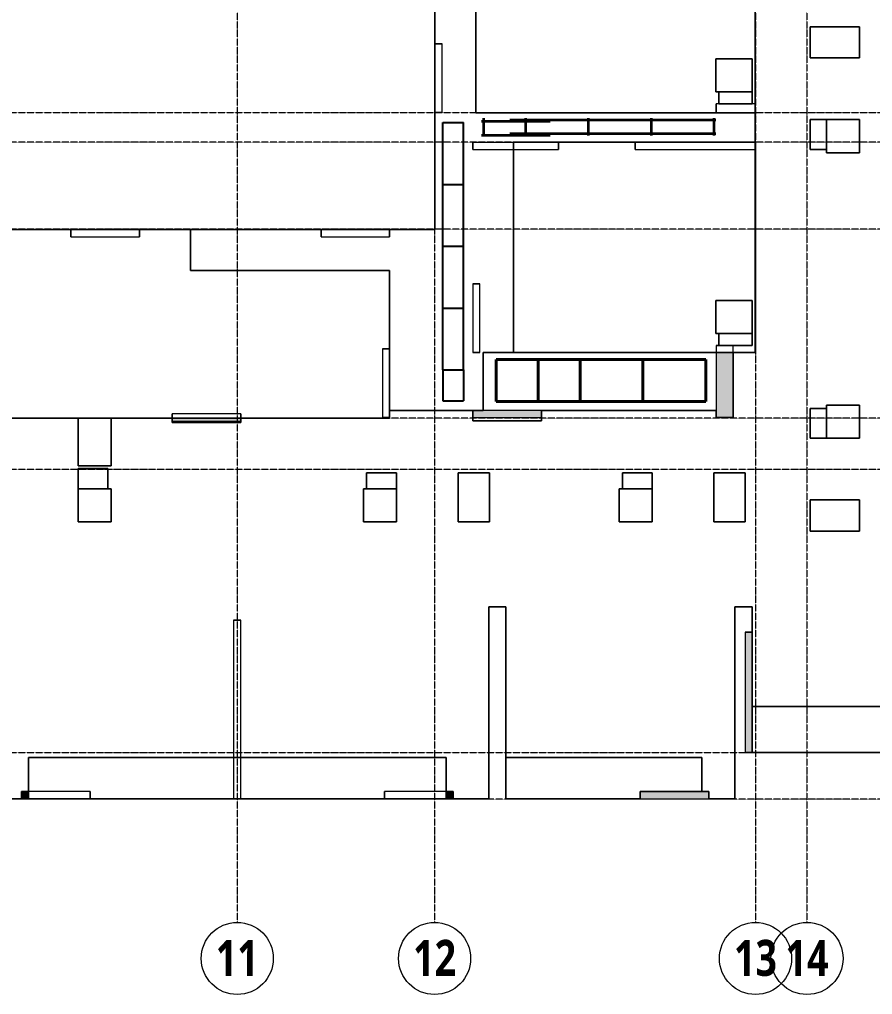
# Model space of a CAD drawing. Header units: millimetres. Extents: x -41779 to 122129, y -6962 to 59838.
# Drawn here: x 25838 to 50692, y -4008 to 24386 of the extents above; entities that cross this region are included whole.
import ezdxf

# ---------------------------------------------------------------- set-up
doc = ezdxf.new("R2010")
doc.units = ezdxf.units.MM
doc.linetypes.add('Grid Line', pattern=[10, 8, -1, 0, -1])
for name, color, linetype, lineweight in [('A-DETL', 90, 'Continuous', 5), ('A-FLOR', 192, 'Continuous', 5), ('A-WALL', 113, 'Continuous', 15), ('A-WALL-PATT', 111, 'Continuous', 15), ('S-GRID', 1, 'Continuous', 5), ('S-GRID-IDEN', 1, 'Continuous', 9)]:
    doc.layers.add(name, color=color, linetype=linetype, lineweight=lineweight)
doc.styles.add('Roboto_B', font='Roboto-Bold.ttf', dxfattribs={"width": 0.8, "height": 1050})

# ---------------------------------------------------------------- blocks, each defined once
blk = doc.blocks.new('BMS-SUPPER STRUCTURE_180317_rvt-1-Level 3')
at = {"layer": 'A-WALL-PATT', "transparency": 33554534}
for points in [[(46133, 12791), (46633, 12791), (46633, 14691), (46133, 14691), (46133, 12925)], [(30818, 12691), (32288, 12691), (32288, 12781), (30288, 12781), (30288, 12691), (30329, 12691)], [(39043, 12791), (41043, 12791), (41043, 13001), (39043, 13001)], [(47088, 3041), (47188, 3041), (47188, 6541), (46978, 6541), (46978, 3041)], [(26098, 1691), (26098, 1901), (25893, 1901), (25893, 1691)], [(38473, 1691), (38473, 1901), (38268, 1901), (38268, 1691)], [(45718, 1691), (45923, 1691), (45923, 1901), (43923, 1901), (43923, 1691)]]:
    blk.add_hatch(color=9, dxfattribs=at).paths.add_polyline_path(points, flags=0)
at = {"layer": 'A-FLOR', "color": 253}
for p, q in [((37943, 23676), (37943, 27611)), ((39133, 21666), (39133, 27611)), ((48878, 24176), (48878, 23266)), ((50308, 24176), (48878, 24176)), ((50308, 23266), (50308, 24176)), ((37943, 23676), (37943, 21676)), ((46123, 23241), (46123, 22281)), ((47188, 23241), (46123, 23241)), ((47188, 22281), (47188, 23241)), ((48878, 23266), (50308, 23266)), ((46123, 22281), (46218, 22281)), ((46218, 22281), (46218, 21926)), ((47188, 22281), (46218, 22281)), ((47188, 21926), (47188, 22281)), ((47188, 21926), (46218, 21926)), ((47273, 21926), (47273, 21676)), ((47273, 21676), (47273, 21926)), ((37943, 18271), (37943, 21676)), ((47273, 21666), (39133, 21666)), ((47273, 20816), (47273, 21666)), ((48878, 21471), (48878, 20601)), ((49348, 21471), (48878, 21471)), ((49348, 20601), (49348, 21471)), ((50308, 21471), (49348, 21471)), ((50308, 20506), (50308, 21471)), ((40233, 20806), (40233, 20816)), ((40233, 20816), (47273, 20816)), ((40233, 20806), (40233, 20596)), ((47273, 20806), (47273, 20596)), ((40233, 14691), (40233, 20596)), ((48878, 20601), (49348, 20601)), ((49348, 20601), (49348, 20506)), ((49348, 20506), (50308, 20506)), ((25283, 18271), (27333, 18271)), ((29333, 18271), (27333, 18271)), ((29333, 18271), (30818, 18271)), ((30818, 18271), (34623, 18271)), ((30818, 18271), (30818, 17081)), ((36623, 18271), (34623, 18271)), ((36623, 18271), (37943, 18271)), ((30818, 17081), (36623, 17081)), ((36623, 17081), (36623, 14791)), ((47188, 16206), (46123, 16206)), ((46123, 16206), (46123, 15246)), ((47188, 15246), (47188, 16206)), ((46123, 15246), (46218, 15246)), ((46218, 15246), (46218, 14891)), ((47188, 15246), (46218, 15246)), ((47188, 14891), (47188, 15246)), ((36623, 12791), (36623, 14791)), ((46633, 14891), (46218, 14891)), ((46633, 14891), (47188, 14891)), ((40233, 14691), (39343, 14691)), ((39343, 14691), (39343, 13001)), ((46133, 14691), (40233, 14691)), ((46133, 14691), (46633, 14691)), ((46633, 14691), (46633, 12791)), ((49348, 13156), (49348, 13061)), ((50308, 13156), (49348, 13156)), ((50308, 12191), (50308, 13156)), ((27543, 12781), (27543, 11386)), ((28508, 12781), (27543, 12781)), ((28508, 11386), (28508, 12781)), ((30288, 12691), (30288, 12781)), ((30288, 12781), (32288, 12781)), ((32288, 12781), (32288, 12691)), ((36623, 13001), (36623, 12791)), ((36623, 13001), (39043, 13001)), ((39043, 12791), (39043, 13001)), ((39043, 13001), (39343, 13001)), ((39043, 12791), (39043, 12701)), ((41043, 13001), (46133, 13001)), ((41043, 13001), (41043, 12791)), ((41043, 12701), (41043, 12791)), ((46133, 12791), (46133, 13001)), ((46633, 12791), (46133, 12791)), ((49348, 13061), (48878, 13061)), ((48878, 13061), (48878, 12191)), ((49348, 12191), (49348, 13061)), ((30288, 12691), (30288, 12646)), ((30288, 12646), (32288, 12646)), ((32288, 12646), (32288, 12691)), ((39043, 12701), (41043, 12701)), ((48878, 12191), (49348, 12191)), ((49348, 12191), (50308, 12191)), ((27543, 11386), (28508, 11386)), ((27543, 11306), (27543, 10716)), ((28413, 11306), (27543, 11306)), ((28413, 10716), (28413, 11306)), ((36823, 11186), (35953, 11186)), ((35953, 11186), (35953, 10716)), ((36823, 10716), (36823, 11186)), ((38618, 11186), (38618, 9756)), ((39533, 11186), (38618, 11186)), ((39533, 9756), (39533, 11186)), ((44273, 11186), (43403, 11186)), ((43403, 11186), (43403, 10716)), ((44273, 10716), (44273, 11186)), ((46068, 11186), (46068, 9756)), ((46983, 11186), (46068, 11186)), ((46983, 9756), (46983, 11186)), ((27543, 10716), (28413, 10716)), ((27543, 10716), (27543, 9756)), ((28508, 10716), (28413, 10716)), ((28508, 9756), (28508, 10716)), ((35953, 10716), (35858, 10716)), ((35858, 10716), (35858, 9756)), ((35953, 10716), (36823, 10716)), ((36823, 9756), (36823, 10716)), ((43403, 10716), (43308, 10716)), ((43308, 10716), (43308, 9756)), ((43403, 10716), (44273, 10716)), ((44273, 9756), (44273, 10716)), ((48878, 10396), (48878, 9481)), ((50308, 10396), (48878, 10396)), ((50308, 9481), (50308, 10396)), ((27543, 9756), (28508, 9756)), ((35858, 9756), (36823, 9756)), ((38618, 9756), (39533, 9756)), ((43308, 9756), (44273, 9756)), ((46068, 9756), (46983, 9756)), ((48878, 9481), (50308, 9481)), ((40008, 7281), (39508, 7281)), ((39508, 7281), (39508, 1901)), ((40008, 2896), (40008, 7281)), ((47183, 7281), (46683, 7281)), ((46683, 7281), (46683, 1901)), ((47184, 6541), (47183, 7281)), ((47184, 6541), (47188, 6541)), ((47188, 6541), (47188, 4381)), ((47188, 4381), (47188, 3041)), ((52098, 4381), (47188, 4381)), ((26098, 2896), (26098, 1901)), ((32078, 2896), (26098, 2896)), ((32078, 2896), (32288, 2896)), ((38268, 2896), (32288, 2896)), ((38268, 1901), (38268, 2896)), ((40008, 1691), (40008, 2896)), ((45718, 2896), (40008, 2896)), ((45718, 1901), (45718, 2896)), ((51893, 3041), (47188, 3041)), ((25893, 1691), (25893, 1901)), ((25893, 1901), (26098, 1901)), ((26098, 1901), (26098, 1691)), ((38268, 1901), (38473, 1901)), ((38268, 1691), (38268, 1901)), ((38473, 1901), (38473, 1691)), ((39508, 1901), (39508, 1691)), ((43923, 1691), (43923, 1901)), ((43923, 1901), (45718, 1901)), ((45718, 1901), (45923, 1901)), ((45923, 1901), (45923, 1691)), ((46683, 1901), (46683, 1691)), ((25893, 1691), (23573, 1691)), ((26098, 1691), (27893, 1691)), ((32078, 1691), (27893, 1691)), ((32078, 1691), (32288, 1691)), ((36473, 1691), (32288, 1691)), ((36473, 1691), (38268, 1691)), ((39508, 1691), (38473, 1691)), ((43923, 1691), (40008, 1691)), ((46683, 1691), (45923, 1691))]:
    blk.add_line(p, q, dxfattribs=at)
at = {"layer": 'A-FLOR', "color": 8}
for p, q in [((37943, 27611), (37943, 23676)), ((39133, 27611), (39133, 21666)), ((47273, 27611), (47273, 21926)), ((47273, 21926), (47273, 27611)), ((48878, 23266), (48878, 24176)), ((48878, 24176), (50308, 24176)), ((50308, 24176), (50308, 23266)), ((46123, 22281), (46123, 23241)), ((46123, 23241), (47188, 23241)), ((47188, 23241), (47188, 21926)), ((50308, 23266), (48878, 23266)), ((46218, 22281), (46123, 22281)), ((46218, 21926), (46218, 22281)), ((46218, 22281), (47188, 22281)), ((37943, 21676), (37943, 18271)), ((39133, 21666), (47273, 21666)), ((47273, 21676), (47273, 20806)), ((47273, 21666), (47273, 21676)), ((48878, 20601), (48878, 21471)), ((48878, 21471), (50308, 21471)), ((49348, 21471), (49348, 20601)), ((50308, 21471), (50308, 20506)), ((47283, 20816), (40233, 20816)), ((40233, 20816), (40233, 20806)), ((47283, 14691), (47283, 20816)), ((40233, 20596), (40233, 14691)), ((47273, 20596), (47273, 14691)), ((49348, 20601), (48878, 20601)), ((49348, 20506), (49348, 20601)), ((50308, 20506), (49348, 20506)), ((27333, 18271), (25283, 18271)), ((30818, 18271), (29333, 18271)), ((34623, 18271), (30818, 18271)), ((30818, 17081), (30818, 18271)), ((37943, 18271), (36623, 18271)), ((36623, 17081), (30818, 17081)), ((36623, 14791), (36623, 17081)), ((46123, 15246), (46123, 16206)), ((46123, 16206), (47188, 16206)), ((47188, 16206), (47188, 14891)), ((46218, 15246), (46123, 15246)), ((46218, 14891), (46218, 15246)), ((46218, 15246), (47188, 15246)), ((47188, 14891), (46633, 14891)), ((39343, 13001), (39343, 14691)), ((39343, 14691), (40233, 14691)), ((40233, 14691), (46133, 14691)), ((47273, 14691), (46633, 14691)), ((46633, 14691), (47283, 14691)), ((49348, 13156), (50308, 13156)), ((49348, 13061), (49348, 13156)), ((50308, 13156), (50308, 12191)), ((24838, 12781), (30288, 12781)), ((27543, 12781), (25748, 12781)), ((27543, 11386), (27543, 12781)), ((30288, 12781), (28508, 12781)), ((28508, 12781), (28508, 11386)), ((36623, 12781), (32288, 12781)), ((32288, 12781), (36623, 12781)), ((39043, 13001), (36623, 13001)), ((36623, 12791), (36623, 12781)), ((36623, 12781), (36623, 12791)), ((39043, 12701), (39043, 12791)), ((46133, 13001), (41043, 13001)), ((41043, 12791), (41043, 12701)), ((48878, 12191), (48878, 13061)), ((48878, 13061), (49348, 13061)), ((49348, 13061), (49348, 12191)), ((30288, 12646), (30288, 12691)), ((32288, 12646), (30288, 12646)), ((32288, 12691), (32288, 12646)), ((41043, 12701), (39043, 12701)), ((50308, 12191), (48878, 12191)), ((28508, 11386), (27543, 11386)), ((27543, 9756), (27543, 11306)), ((27543, 11306), (28413, 11306)), ((28413, 11306), (28413, 10716)), ((35953, 10716), (35953, 11186)), ((35953, 11186), (36823, 11186)), ((36823, 11186), (36823, 9756)), ((38618, 11186), (39533, 11186)), ((38618, 9756), (38618, 11186)), ((39533, 11186), (39533, 9756)), ((43403, 10716), (43403, 11186)), ((43403, 11186), (44273, 11186)), ((44273, 11186), (44273, 9756)), ((46068, 9756), (46068, 11186)), ((46068, 11186), (46983, 11186)), ((46983, 11186), (46983, 9756)), ((28413, 10716), (27543, 10716)), ((28413, 10716), (28508, 10716)), ((28508, 10716), (28508, 9756)), ((35858, 9756), (35858, 10716)), ((35858, 10716), (35953, 10716)), ((36823, 10716), (35953, 10716)), ((43308, 9756), (43308, 10716)), ((43308, 10716), (43403, 10716)), ((44273, 10716), (43403, 10716)), ((48878, 9481), (48878, 10396)), ((48878, 10396), (50308, 10396)), ((50308, 10396), (50308, 9481)), ((28508, 9756), (27543, 9756)), ((36823, 9756), (35858, 9756)), ((39533, 9756), (38618, 9756)), ((44273, 9756), (43308, 9756)), ((46983, 9756), (46068, 9756)), ((50308, 9481), (48878, 9481)), ((39508, 1691), (39508, 7281)), ((39508, 7281), (40008, 7281)), ((40008, 7281), (40008, 2896)), ((46683, 1691), (46683, 7281)), ((46683, 7281), (47183, 7281)), ((47183, 7281), (47184, 6541)), ((47188, 4381), (52098, 4381)), ((26098, 1901), (26098, 2896)), ((26098, 2896), (32078, 2896)), ((32288, 2896), (38268, 2896)), ((38268, 2896), (38268, 1901)), ((40008, 2896), (45718, 2896)), ((40008, 2896), (40008, 1691)), ((45718, 2896), (45718, 1901)), ((47188, 3041), (51893, 3041)), ((23573, 1691), (25893, 1691)), ((27893, 1691), (32078, 1691)), ((32288, 1691), (36473, 1691)), ((38473, 1691), (39508, 1691)), ((40008, 1691), (43923, 1691)), ((45923, 1691), (46683, 1691))]:
    blk.add_line(p, q, dxfattribs=at)
at = {"layer": 'A-FLOR', "color": 254}
for p, q in [((39133, 27611), (39133, 21666)), ((39133, 21666), (39133, 27611)), ((47273, 21926), (47273, 27611)), ((47273, 27611), (47273, 21926)), ((48878, 24176), (48878, 23266)), ((50308, 24176), (48878, 24176)), ((48878, 24176), (50308, 24176)), ((48878, 23266), (48878, 24176)), ((50308, 23266), (50308, 24176)), ((50308, 24176), (50308, 23266)), ((37943, 21676), (37943, 23676)), ((47188, 23241), (46123, 23241)), ((46123, 23241), (46123, 22281)), ((46123, 23241), (47188, 23241)), ((46123, 22281), (46123, 23241)), ((47188, 22281), (47188, 23241)), ((47188, 23241), (47188, 22281)), ((48878, 23266), (50308, 23266)), ((50308, 23266), (48878, 23266)), ((46123, 22281), (46218, 22281)), ((46218, 22281), (46123, 22281)), ((46218, 21926), (47188, 21926)), ((47273, 21676), (47273, 21926)), ((47273, 21926), (47273, 21676)), ((39133, 21666), (47273, 21666)), ((47273, 21666), (39133, 21666)), ((47273, 20806), (47273, 21676)), ((47273, 21676), (47273, 21666)), ((47273, 21666), (47273, 20816)), ((50308, 21471), (49348, 21471)), ((49348, 21471), (50308, 21471)), ((50308, 20506), (50308, 21471)), ((50308, 21471), (50308, 20506)), ((47273, 20816), (40233, 20816)), ((40233, 20816), (40233, 20806)), ((40233, 20806), (40233, 20816)), ((40233, 20816), (47283, 20816)), ((40233, 20806), (40233, 20596)), ((40233, 20596), (40233, 20806)), ((40233, 20596), (40233, 20806)), ((47273, 20596), (47273, 20806)), ((47283, 20816), (47283, 14691)), ((40233, 20596), (40233, 14691)), ((40233, 14691), (40233, 20596)), ((47273, 14693), (47273, 20596)), ((49348, 20601), (49348, 20506)), ((49348, 20506), (49348, 20601)), ((49348, 20506), (50308, 20506)), ((50308, 20506), (49348, 20506)), ((27333, 18271), (29333, 18271)), ((30818, 17081), (30818, 18271)), ((30818, 18271), (30818, 17081)), ((34623, 18271), (36623, 18271)), ((36623, 17081), (30818, 17081)), ((30818, 17081), (36623, 17081)), ((36623, 14791), (36623, 17081)), ((36623, 17081), (36623, 14791)), ((47188, 16206), (46123, 16206)), ((46123, 16206), (46123, 15246)), ((46123, 15246), (46123, 16206)), ((46123, 16206), (47188, 16206)), ((47188, 15246), (47188, 16206)), ((47188, 16206), (47188, 15246)), ((46123, 15246), (46218, 15246)), ((46218, 15246), (46123, 15246)), ((36623, 13001), (36623, 14791)), ((36623, 14791), (36623, 13001)), ((36623, 14791), (36623, 13001)), ((46218, 14891), (46633, 14891)), ((46633, 14691), (46133, 14691)), ((46633, 12791), (46633, 14691)), ((46633, 14691), (47273, 14691)), ((47283, 14691), (46633, 14691)), ((50308, 13156), (49348, 13156)), ((49348, 13156), (49348, 13061)), ((49348, 13156), (50308, 13156)), ((49348, 13061), (49348, 13156)), ((50308, 12191), (50308, 13156)), ((50308, 13156), (50308, 12191)), ((30288, 12781), (24838, 12781)), ((25748, 12781), (27543, 12781)), ((27543, 12781), (27543, 11386)), ((27543, 12781), (28508, 12781)), ((27543, 11386), (27543, 12781)), ((28508, 11386), (28508, 12781)), ((28508, 12781), (30288, 12781)), ((28508, 12781), (28508, 11386)), ((30288, 12781), (30288, 12691)), ((32288, 12781), (30288, 12781)), ((32288, 12691), (32288, 12781)), ((32288, 12781), (36623, 12781)), ((36623, 12781), (32288, 12781)), ((36623, 12791), (36623, 13001)), ((36623, 13001), (39043, 13001)), ((39043, 13001), (36623, 13001)), ((36623, 13001), (36623, 12791)), ((36623, 12781), (36623, 12791)), ((36623, 12791), (36623, 12781)), ((39043, 13001), (39043, 12791)), ((39343, 13001), (39043, 13001)), ((41043, 12801), (41043, 13001)), ((41043, 12791), (41043, 12801)), ((46133, 13001), (46133, 12801)), ((46133, 12801), (46133, 12791)), ((46133, 12791), (46633, 12791)), ((49348, 12191), (50308, 12191)), ((50308, 12191), (49348, 12191)), ((27543, 11386), (28508, 11386)), ((28508, 11386), (27543, 11386)), ((39533, 11186), (38618, 11186)), ((38618, 11186), (38618, 9756)), ((38618, 11186), (39533, 11186)), ((38618, 9756), (38618, 11186)), ((39533, 9756), (39533, 11186)), ((39533, 11186), (39533, 9756)), ((46068, 11186), (46068, 9756)), ((46983, 11186), (46068, 11186)), ((46068, 11186), (46983, 11186)), ((46068, 9756), (46068, 11186)), ((46983, 9756), (46983, 11186)), ((46983, 11186), (46983, 9756)), ((27543, 10716), (27543, 9756)), ((27543, 9756), (27543, 10716)), ((28508, 10716), (28413, 10716)), ((28413, 10716), (28508, 10716)), ((28508, 9756), (28508, 10716)), ((28508, 10716), (28508, 9756)), ((35858, 10716), (35858, 9756)), ((35953, 10716), (35858, 10716)), ((35858, 9756), (35858, 10716)), ((35858, 10716), (35953, 10716)), ((36823, 9756), (36823, 10716)), ((36823, 10716), (36823, 9756)), ((43308, 10716), (43308, 9756)), ((43403, 10716), (43308, 10716)), ((43308, 9756), (43308, 10716)), ((43308, 10716), (43403, 10716)), ((44273, 9756), (44273, 10716)), ((44273, 10716), (44273, 9756)), ((48878, 10396), (48878, 9481)), ((50308, 10396), (48878, 10396)), ((48878, 10396), (50308, 10396)), ((48878, 9481), (48878, 10396)), ((50308, 9481), (50308, 10396)), ((50308, 10396), (50308, 9481)), ((27543, 9756), (28508, 9756)), ((28508, 9756), (27543, 9756)), ((35858, 9756), (36823, 9756)), ((36823, 9756), (35858, 9756)), ((38618, 9756), (39533, 9756)), ((39533, 9756), (38618, 9756)), ((43308, 9756), (44273, 9756)), ((44273, 9756), (43308, 9756)), ((46068, 9756), (46983, 9756)), ((46983, 9756), (46068, 9756)), ((48878, 9481), (50308, 9481)), ((50308, 9481), (48878, 9481)), ((47188, 6541), (47184, 6541)), ((47188, 4381), (47188, 6541)), ((52098, 4381), (47188, 4381)), ((47188, 4381), (52098, 4381)), ((47188, 3041), (47188, 4381)), ((32078, 2896), (26098, 2896)), ((26098, 2896), (26098, 1901)), ((26098, 2896), (32078, 2896)), ((26098, 1901), (26098, 2896)), ((32288, 2896), (32078, 2896)), ((32078, 2896), (32288, 2896)), ((32288, 2896), (32078, 2896)), ((38268, 2896), (32288, 2896)), ((32288, 2896), (38268, 2896)), ((38268, 1901), (38268, 2896)), ((38268, 2896), (38268, 1901)), ((45718, 2896), (40008, 2896)), ((40008, 2896), (45718, 2896)), ((45718, 1901), (45718, 2896)), ((45718, 2896), (45718, 1901)), ((26098, 1901), (25893, 1901)), ((25893, 1901), (25893, 1691)), ((26098, 1691), (26098, 1901)), ((38473, 1901), (38268, 1901)), ((38268, 1901), (38268, 1691)), ((38473, 1691), (38473, 1901)), ((45718, 1901), (43923, 1901)), ((43923, 1901), (43923, 1691)), ((45923, 1901), (45718, 1901)), ((45923, 1691), (45923, 1901)), ((27893, 1691), (26098, 1691)), ((32288, 1691), (32078, 1691)), ((38268, 1691), (36473, 1691))]:
    blk.add_line(p, q, dxfattribs=at)
at = {"layer": 'A-WALL', "color": 55, "lineweight": 18}
for p, q in [((37943, 23676), (37943, 21676)), ((38153, 23676), (37943, 23676)), ((38153, 21676), (38153, 23676)), ((47273, 21926), (46133, 21926)), ((46133, 21926), (46133, 21676)), ((47273, 21676), (47273, 21926)), ((37943, 21676), (38153, 21676)), ((46133, 21676), (47273, 21676)), ((41543, 20806), (39043, 20806)), ((39043, 20806), (39043, 20596)), ((41543, 20596), (41543, 20806)), ((47273, 20806), (43773, 20806)), ((43773, 20806), (43773, 20596)), ((47273, 20596), (47273, 20806)), ((39043, 20596), (41543, 20596)), ((43773, 20596), (47273, 20596)), ((29333, 18271), (27333, 18271)), ((27333, 18271), (27333, 18061)), ((29333, 18061), (29333, 18271)), ((36623, 18271), (34623, 18271)), ((34623, 18271), (34623, 18061)), ((36623, 18061), (36623, 18271)), ((27333, 18061), (29333, 18061)), ((34623, 18061), (36623, 18061)), ((39043, 16691), (39043, 14691)), ((39253, 16691), (39043, 16691)), ((39253, 14691), (39253, 16691)), ((36413, 14791), (36413, 12791)), ((36623, 14791), (36413, 14791)), ((36623, 12791), (36623, 14791)), ((46133, 14891), (46133, 12791)), ((46633, 14891), (46133, 14891)), ((46633, 12791), (46633, 14891)), ((39043, 14691), (39253, 14691)), ((32288, 12901), (30288, 12901)), ((30288, 12901), (30288, 12691)), ((32288, 12691), (32288, 12901)), ((36413, 12791), (36623, 12791)), ((41043, 13001), (39043, 13001)), ((39043, 13001), (39043, 12791)), ((39043, 12791), (41043, 12791)), ((41043, 12791), (41043, 13001)), ((46133, 12791), (46633, 12791)), ((30288, 12691), (32288, 12691)), ((32288, 6891), (32078, 6891)), ((32078, 6891), (32078, 1691)), ((32288, 1691), (32288, 6891)), ((46978, 6541), (46978, 3041)), ((47188, 6541), (46978, 6541)), ((47188, 3041), (47188, 6541)), ((46978, 3041), (47188, 3041)), ((27893, 1901), (25893, 1901)), ((25893, 1901), (25893, 1691)), ((27893, 1691), (27893, 1901)), ((38473, 1901), (36473, 1901)), ((36473, 1901), (36473, 1691)), ((38473, 1691), (38473, 1901)), ((45923, 1901), (43923, 1901)), ((43923, 1901), (43923, 1691)), ((45923, 1691), (45923, 1901)), ((25893, 1691), (27893, 1691)), ((32078, 1691), (32288, 1691)), ((36473, 1691), (38473, 1691)), ((43923, 1691), (45923, 1691))]:
    blk.add_line(p, q, dxfattribs=at)
at = {"layer": 'A-WALL', "color": 43, "lineweight": 13}
for p, q in [((37943, 23676), (37943, 21676)), ((37943, 23676), (38153, 23676)), ((38153, 21676), (38153, 23676)), ((46133, 21676), (46133, 21926)), ((47273, 21926), (46133, 21926)), ((47273, 21926), (47273, 21676)), ((38153, 21676), (37943, 21676)), ((46133, 21676), (47273, 21676)), ((39043, 20596), (39043, 20806)), ((41543, 20806), (39043, 20806)), ((41543, 20806), (41543, 20596)), ((43773, 20596), (43773, 20806)), ((47273, 20806), (43773, 20806)), ((47273, 20806), (47273, 20596)), ((39043, 20596), (41543, 20596)), ((43773, 20596), (47273, 20596)), ((27333, 18061), (27333, 18271)), ((29333, 18271), (27333, 18271)), ((29333, 18271), (29333, 18061)), ((34623, 18061), (34623, 18271)), ((36623, 18271), (34623, 18271)), ((36623, 18271), (36623, 18061)), ((27333, 18061), (29333, 18061)), ((34623, 18061), (36623, 18061)), ((39043, 16691), (39043, 14691)), ((39043, 16691), (39253, 16691)), ((39253, 14691), (39253, 16691)), ((36413, 14791), (36413, 12791)), ((36413, 14791), (36623, 14791)), ((36623, 12791), (36623, 14791)), ((46133, 14891), (46133, 12791)), ((46133, 14891), (46633, 14891)), ((46633, 12791), (46633, 14891)), ((39253, 14691), (39043, 14691)), ((30288, 12691), (30288, 12901)), ((32288, 12901), (30288, 12901)), ((32288, 12901), (32288, 12691)), ((36623, 12791), (36413, 12791)), ((41043, 13001), (39043, 13001)), ((39043, 12791), (39043, 13001)), ((39043, 12791), (41043, 12791)), ((41043, 13001), (41043, 12791)), ((46633, 12791), (46133, 12791)), ((30288, 12691), (32288, 12691)), ((32078, 6891), (32288, 6891)), ((32078, 6891), (32078, 1691)), ((32288, 1691), (32288, 6891)), ((46978, 6541), (46978, 3041)), ((46978, 6541), (47188, 6541)), ((47188, 3041), (47188, 6541)), ((47188, 3041), (46978, 3041)), ((27893, 1901), (25893, 1901)), ((25893, 1691), (25893, 1901)), ((27893, 1901), (27893, 1691)), ((38473, 1901), (36473, 1901)), ((36473, 1691), (36473, 1901)), ((38473, 1901), (38473, 1691)), ((45923, 1901), (43923, 1901)), ((43923, 1691), (43923, 1901)), ((45923, 1901), (45923, 1691)), ((25893, 1691), (27893, 1691)), ((32288, 1691), (32078, 1691)), ((36473, 1691), (38473, 1691)), ((43923, 1691), (45923, 1691))]:
    blk.add_line(p, q, dxfattribs=at)
blk = doc.blocks.new('Grid - Circle-565542-Level 3')
at = {"layer": 'S-GRID-IDEN'}
blk.add_circle((0, 0), 3.5, dxfattribs=at)

msp = doc.modelspace()

# ---------------------------------------------------------------- linework, layer by layer
at = {"layer": 'A-DETL', "lineweight": 25}
for p, q in [((38174, 21382), (38774, 21382)), ((38174, 19582), (38174, 21382)), ((38774, 19582), (38774, 21382)), ((38174, 19582), (38774, 19582)), ((38174, 17782), (38174, 19582)), ((38774, 17782), (38774, 19582)), ((38174, 17782), (38774, 17782)), ((38174, 15982), (38174, 17782)), ((38774, 15982), (38774, 17782)), ((38174, 15982), (38774, 15982)), ((38174, 14182), (38174, 15982)), ((38774, 14182), (38774, 15982)), ((38174, 14182), (38774, 14182)), ((38174, 14182), (38174, 13282)), ((38774, 14182), (38774, 13282)), ((38174, 13282), (38774, 13282))]:
    msp.add_line(p, q, dxfattribs=at)
at = {"layer": 'A-DETL', "lineweight": 35}
for p, q in [((41299, 21412), (39299, 21412)), ((39364, 21012), (39364, 21512)), ((40129, 21462), (46129, 21462)), ((40589, 21012), (40589, 21512)), ((42419, 21012), (42419, 21512)), ((44249, 21012), (44249, 21512)), ((46079, 21012), (46079, 21512)), ((41299, 21012), (39299, 21012)), ((40129, 21062), (46129, 21062))]:
    msp.add_line(p, q, dxfattribs=at)
at = {"layer": 'A-DETL', "lineweight": 40}
for p, q in [((39723, 13261), (39723, 14486)), ((40948, 14486), (39723, 14486)), ((40948, 13261), (40948, 14486)), ((42173, 14486), (40948, 14486)), ((44003, 14486), (42173, 14486)), ((42173, 13261), (42173, 14486)), ((45833, 14486), (44003, 14486)), ((44003, 13261), (44003, 14486)), ((45833, 13261), (45833, 14486)), ((40948, 13261), (39723, 13261)), ((42173, 13261), (40948, 13261)), ((44003, 13261), (42173, 13261)), ((45833, 13261), (44003, 13261))]:
    msp.add_line(p, q, dxfattribs=at)
at = {"layer": 'S-GRID', "linetype": 'Grid Line'}
for p, q in [((32183, 55247), (32183, -1908)), ((37933, 55247), (37933, -1908)), ((47283, 55247), (47283, -1908)), ((48783, 55247), (48783, -1908)), ((76597, 21666), (-26915, 21666)), ((76597, 20816), (-26915, 20816)), ((76597, 18281), (-26915, 18281)), ((76597, 12781), (-26915, 12781)), ((76597, 11281), (-26915, 11281)), ((76597, 3031), (-26915, 3031)), ((76597, 1681), (-26915, 1681))]:
    msp.add_line(p, q, dxfattribs=at)

# ---------------------------------------------------------------- block references
at = {"lineweight": 5}
msp.add_blockref('BMS-SUPPER STRUCTURE_180317_rvt-1-Level 3', (0, 0), dxfattribs=at)
at = {"layer": 'S-GRID-IDEN', "xscale": 299.9999999999997, "yscale": 299.9999999999997, "zscale": 299.9999999999997, "rotation": 180}
for p in [(32183, -2958), (37933, -2958), (47283, -2958), (48783, -2958)]:
    msp.add_blockref('Grid - Circle-565542-Level 3', p, dxfattribs=at)

# ---------------------------------------------------------------- texts
at = {"layer": 'S-GRID-IDEN', "lineweight": 5, "char_height": 1050, "width": 1615.01, "attachment_point": 2, "line_spacing_factor": 1.016846, "style": 'Roboto_B'}
for s, insert in [('11', (32183, -2416)), ('12', (37933, -2416)), ('13', (47283, -2416)), ('14', (48783, -2416))]:
    msp.add_mtext(s, dxfattribs=dict(at, insert=insert))

doc.saveas('drawing.dxf')
